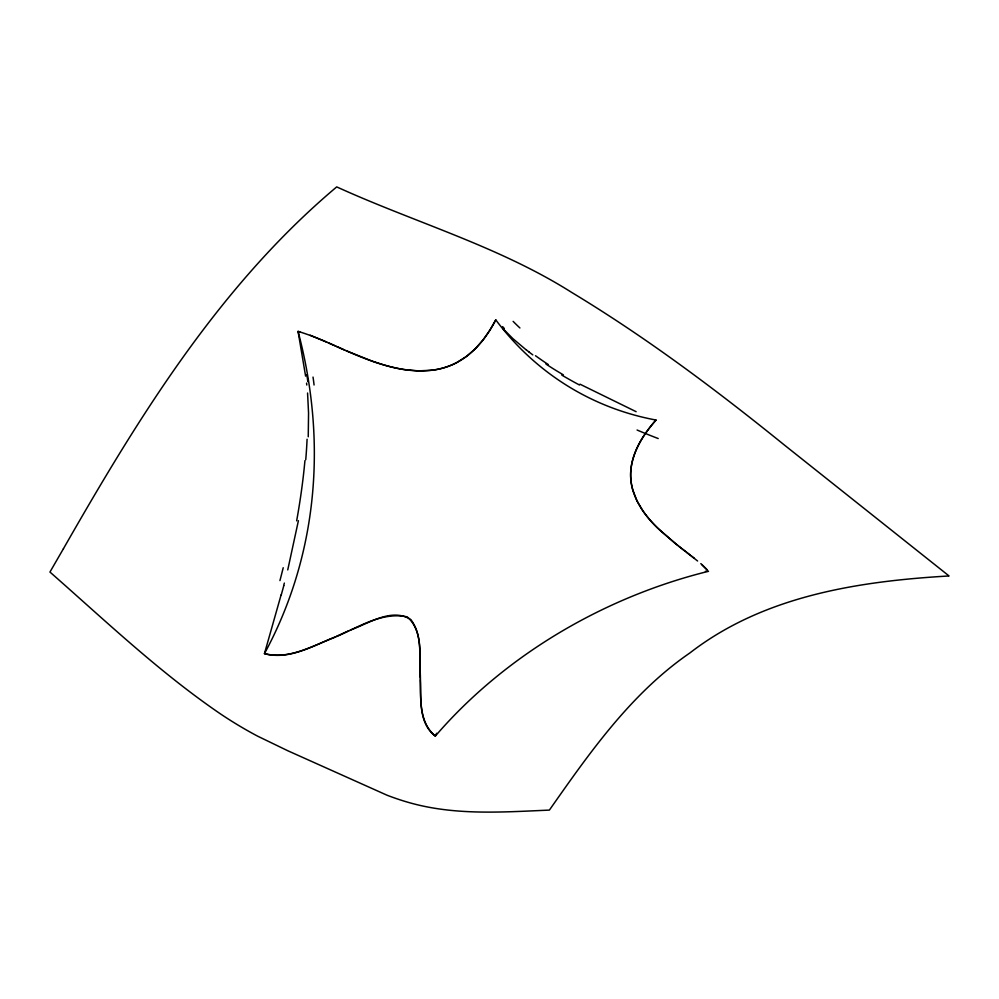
<?xml version="1.0" encoding="UTF-8"?>
<svg xmlns="http://www.w3.org/2000/svg" width="999" height="999" viewBox="0 0 999 999"><rect width="100%" height="100%" fill="white"/><g stroke="black" fill="none" stroke-linecap="round" stroke-linejoin="round"><path stroke-width="1.5" d="M308.241 436.8L308.554 413.024L307.567 393.019M298.401 520.704L287.749 569.905M283.691 585.564L284.353 583.079M281.106 594.892L264.448 653.646C289.023 660.314 312.662 645.953 334.765 637.1M436.638 733.266L435.327 736.101C418.144 723.101 421.328 698.738 420.242 679.657M677.871 545.516L660.664 530.919A243.481 205.369 -45.9 0 1 657.592 527.984C641.445 512.624 627.884 491.308 631.081 467.957A65.634 56.943 -37 0 1 633.291 457.679A73.764 63.836 -37.1 0 1 637.175 447.602A87.088 75.037 -37.3 0 1 642.457 437.937A108.729 93.032 -37.3 0 1 648.826 428.758A119.668 102.035 -37.3 0 1 656.018 420.042A335.152 292.295 -62.4 0 1 495.779 319.867L489.922 330.12A119.593 118.032 -38.6 0 1 483.191 339.785M346.228 350.786L372.39 361.226A277.173 261.601 -80.3 0 0 377.372 362.912C402.697 371.353 431.93 375.661 456.668 362.625A70.754 68.706 -35.7 0 0 466.57 356.343A79.808 77.722 -36.6 0 0 475.424 348.614A94.818 92.795 -37.6 0 0 483.179 339.772L489.922 330.12A132.33 131.156 -39.3 0 0 495.791 319.867M656.018 420.055C644.018 433.653 633.666 449.662 631.081 467.957A63.486 55.12 -36.9 0 0 630.756 478.184A68.619 59.503 -37.1 0 0 632.767 489.91L636.95 500.786L642.794 510.689A142.095 121.691 -41 0 0 649.812 519.705M483.179 339.772L475.424 348.614L466.583 356.343L456.668 362.625A68.382 66.359 -35.5 0 1 445.879 367.17M336.326 636.388L348.763 630.744M350.324 630.044C368.968 623.463 391.72 607.305 410.851 619.592C423.314 636.201 419.068 658.753 420.229 678.209M705.419 571.303L708.503 571.291A411.313 306.73 -24.2 0 0 435.327 736.101C416.945 720.654 421.378 693.855 420.217 672.414C419.168 653.633 422.977 630.569 407.155 616.845C379.57 611.226 354.845 629.845 330.095 639.198C309.453 647.627 287.337 659.515 264.448 653.646A622.889 503.833 24.9 0 0 298.064 331.393L299.812 331.88M310.152 335.214L326.723 342.133M344.605 350.087L336.488 346.491M636.138 411.688L579.969 384.178M328.346 342.869L334.865 345.766M563.386 374.887L556.905 371.016A71.828 12.612 28.1 0 1 551.923 367.919L545.953 364.061M532.804 354.882L529.233 352.21M686.713 552.397L690.022 554.944M685.614 551.548L678.97 546.391M691.121 555.794L694.417 558.354M525.861 349.6L512.937 338.673L502.884 328.546M697.589 561.001L674.575 542.894L657.592 527.984A193.531 164.485 -43.6 0 1 649.787 519.717M701.822 564.522L706.668 569.305M700.799 563.611L707.404 570.192M305.607 376.136L298.064 331.393C325.412 339.485 350.174 354.32 377.372 362.912A216.995 208.217 -76 0 0 390.784 366.82A156.718 152.497 -65.3 0 0 404.433 369.605L418.306 370.879L432.242 370.217A74.051 71.953 -36.6 0 0 445.879 367.182M306.581 383.129L306.793 385.015M519.905 327.959A389.46 117.957 13.2 0 1 513.136 321.378M306.818 374.737A354.745 146.503 -61.7 0 1 307.842 381.693M313.024 377.073A410.477 158.354 -64.1 0 1 314.073 384.99M307.08 439.21A164.323 31.618 -79.6 0 1 305.756 459.702M304.932 460.651A160.764 33.591 -79.1 0 1 296.653 520.829M283.216 567.732A419.205 193.631 -79.3 0 1 279.932 580.594M283.803 585.626A329.37 159.653 -79.6 0 1 281.219 594.967M658.204 438.536A433.541 250.075 40.6 0 1 637.087 430.02M504.308 328.509A449.325 148.814 5.5 0 1 502.609 326.623M529.395 352.26A114.211 17.62 29 0 1 526.023 349.662M548.264 364.535A94.131 14.81 28.9 0 1 535.489 355.719M579.47 385.015A94.268 16.459 28.1 0 1 561.863 375.149M63.449 548.676L49.95 572.052C105.494 620.829 159.328 672.202 220.554 713.96A183.104 79.695 33.4 0 0 257.68 736.188L287.849 750.773L387.1 795.241A179.583 76.723 35.2 0 0 421.79 805.793C463.686 815.047 506.918 811.912 549.388 810.102C589.747 752.547 631.131 693.294 689.909 652.934C763.785 595.754 858.378 581.256 949.05 575.961L784.377 445.03C716.52 390.159 646.528 337.6 571.74 292.457C498.726 246.254 414.847 222.502 336.713 186.9C219.555 285.339 138.549 417.357 63.449 548.676"/></g></svg>
